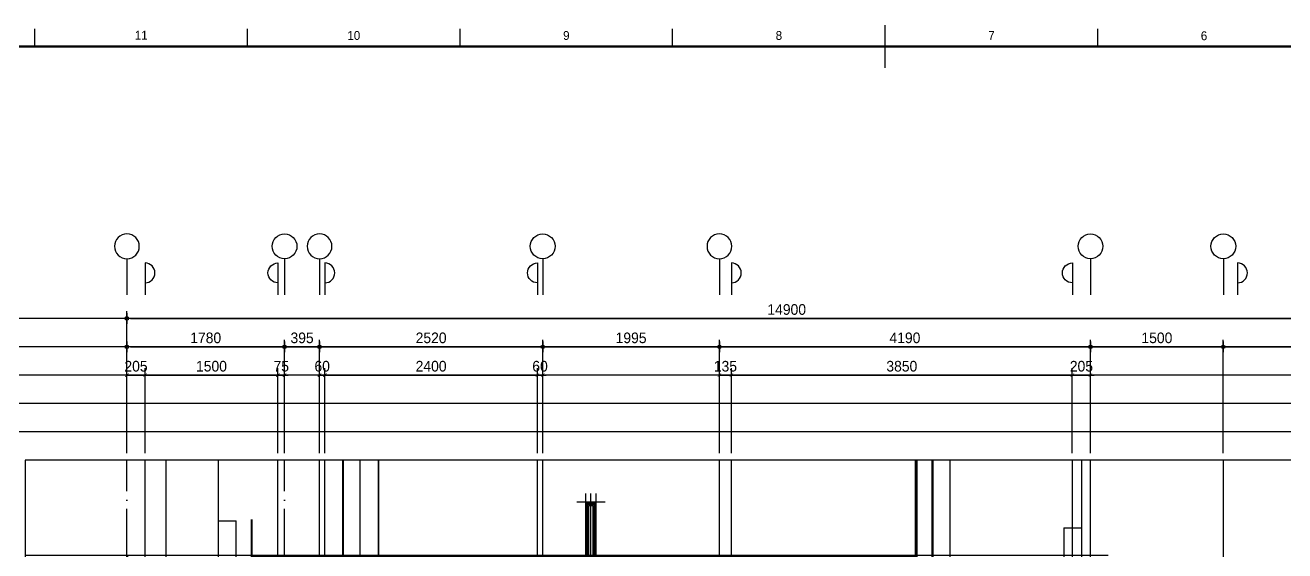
# Model space of a CAD drawing. Header units: millimetres. Extents: x 0 to 92204, y -190080 to 23760.
# Drawn here: x 7130 to 21352, y -53891 to -47960 of the extents above; entities that cross this region are included whole.
import ezdxf
from ezdxf.enums import TextEntityAlignment as Align
from ezdxf.xclip import XClip

# ---------------------------------------------------------------- set-up
doc = ezdxf.new("R2010")
doc.units = ezdxf.units.MM
doc.header["$LTSCALE"] = 100
doc.header["$XCLIPFRAME"] = 0
for name, pattern in [('AUDIT_D_220706163347-0', [0]), ('CEN', [62, 60, -1, 0, -1]), ('HIDDEN', [9.525, 6.35, -3.175]), ('xr-101_102동-2F$0$HID', [2.3, 1.5, -0.8])]:
    doc.linetypes.add(name, pattern=pattern)
doc.layers.get('defpoints').update_dxf_attribs({"color": 139})
for name, color, linetype in [('A-STEEL', 4, 'Continuous'), ('A-치수', 7, 'AUDIT_D_220706163347-0'), ('AA-BORD-FORM', 7, 'Continuous'), ('AA-BORD-TEXT', 3, 'Continuous'), ('AA-XXXX-DIMS', 7, 'Continuous'), ('AA-XXXX-TEXT#LEV', 3, 'Continuous'), ('CEN_CON', 1, 'CEN'), ('CEN_WALL', 12, 'CEN'), ('CONC', 2, 'Continuous'), ('DIM', 7, 'AUDIT_D_220706163347-0'), ('ELE3_CON', 7, 'Continuous'), ('ELEV-ER', 4, 'Continuous'), ('MC', 135, 'Continuous'), ('WAL', 3, 'Continuous'), ('WAL_DRY', 7, 'Continuous'), ('xr-101_102동-2F$0$AA-DWXM-DOOR(PS점검구)', 4, 'xr-101_102동-2F$0$HID'), ('확장', 8, 'HIDDEN')]:
    doc.layers.add(name, color=color, linetype=linetype)
for name, color, linetype, plot in [('AA-XXXX-MC', 153, 'AUDIT_D_220706163347-0', False), ('Defpoint', 135, 'Continuous', False), ('xr-101_102동-2F$0$DEFPOINT', 231, 'Continuous', False)]:
    doc.layers.add(name, color=color, linetype=linetype, plot=plot)
doc.styles.add('HAUD01', font='Dotum.ttf')
doc.styles.add('xr-101_102동-2F$0$HAUD01', font='Dotum.ttf')
doc.styles.add('맑은고딕', font='malgun.ttf', dxfattribs={"width": 0.9})
doc.dimstyles.new('DIM_40', dxfattribs={"dimscale": 40, "dimtxt": 3, "dimasz": 1, "dimexe": 2, "dimexo": 2, "dimgap": 1, "dimtad": 1, "dimdec": 0, "dimzin": 0, "dimdsep": 46, "dimtxsty": '맑은고딕', "dimblk1": 'DIMDOT', "dimblk2": 'DIMDOT', "dimsah": 1, "dimcen": 0.09, "dimdle": 2, "dimclrd": 7, "dimclre": 7, "dimclrt": 3, "dimadec": 0, "dimazin": 0, "dimtfac": 1, "dimtdec": 0, "dimtix": 1, "dimtmove": 2, "dimatfit": 3, "dimldrblk": 'DIMDOT', "dimfxl": 2, "dimtolj": 1, "dimtzin": 0, "dimarcsym": 0})
doc.dimstyles.new('MCDIM_40', dxfattribs={"dimscale": 40, "dimtxt": 3, "dimasz": 1, "dimexe": 2, "dimexo": 2, "dimgap": 1, "dimtad": 1, "dimdec": 0, "dimzin": 0, "dimdsep": 46, "dimtxsty": '맑은고딕', "dimblk1": 'ARCHTICK', "dimblk2": 'ARCHTICK', "dimsah": 1, "dimcen": 0.09, "dimdle": 2, "dimclrd": 7, "dimclre": 7, "dimclrt": 3, "dimadec": 0, "dimazin": 0, "dimtfac": 1, "dimtdec": 0, "dimtix": 1, "dimtmove": 2, "dimatfit": 3, "dimldrblk": 'ARCHTICK', "dimfxl": 1, "dimtolj": 1, "dimtzin": 0, "dimarcsym": 0})

# ---------------------------------------------------------------- blocks, each defined once
blk = doc.blocks.new('WIN_900_단창2')
at = {"layer": 'Defpoint'}
for p, q in [((-15, 120), (-15, 0)), ((885, 120), (885, 0))]:
    blk.add_line(p, q, dxfattribs=at)
blk = doc.blocks.new('U-84A(확장)1')
at = {"layer": 'CEN_CON'}
for p, q in [((5570, 10635), (5570, 8725)), ((6340, 10635), (6340, 6792)), ((10785, -300), (10785, 10635)), ((12555, 9347), (12555, 10635)), ((14630, -300), (14630, 10635)), ((15195, 10335), (5345, 10335)), ((15195, 9745), (11896, 9745)), ((5345, 9000), (6575, 9000)), ((12815, 8140), (9775, 8140)), ((0, -300), (0, 7375)), ((6365, 5125), (6365, 7375)), ((1955, 7150), (0, 7150)), ((6575, 7010), (1605, 7010)), ((6065, -300), (6065, 4125)), ((0, 4035), (1955, 4035)), ((12685, 1680), (15195, 1680)), ((0, 0), (15195, 0))]:
    blk.add_line(p, q, dxfattribs=at)
at = {"layer": 'CEN_WALL'}
for p, q in [((10080, 7840), (10080, 10635)), ((11390, 10635), (11390, 6930)), ((12640, 10635), (12640, 5380)), ((10375, 8585), (5975, 8585)), ((15195, 8145), (12465, 8145)), ((1780, 7375), (1780, 3805)), ((4315, 5125), (4315, 7375)), ((10575, 7090), (11565, 7090)), ((0, 6425), (1894, 6425)), ((12815, 5555), (10575, 5555)), ((15195, 5540), (13795, 5540)), ((6575, 5285), (4235, 5285)), ((3195, -300), (3195, 4125)), ((6275, 3965), (1605, 3965)), ((12780, 1970), (12780, -300)), ((10575, 1675), (12880, 1675)), ((0, 1500), (10995, 1500))]:
    blk.add_line(p, q, dxfattribs=at)
at = {"layer": 'CONC'}
for p, q in [((5445, 10335), (5445, 8875)), ((7475, 10335), (5445, 10335)), ((7475, 10135), (7475, 10335)), ((11555, 10335), (8675, 10335)), ((8675, 10135), (8675, 10335)), ((11555, 10135), (11555, 10335)), ((12655, 10335), (12455, 10335)), ((12455, 9545), (12455, 10335)), ((12655, 9745), (12655, 10335)), ((7475, 10135), (5695, 10135)), ((5695, 10135), (5695, 9125)), ((11555, 10135), (8675, 10135)), ((13105, 9745), (12655, 9745)), ((13105, 9745), (13105, 9545)), ((14895, 9745), (14105, 9745)), ((14105, 9745), (14105, 9545)), ((14895, 0), (14895, 9745)), ((13105, 9545), (12455, 9545)), ((14645, 9545), (14105, 9545)), ((14645, 1690), (14645, 9545)), ((5695, 9125), (6325, 9125)), ((6325, 9125), (6325, 7025)), ((5445, 8875), (6075, 8875)), ((6075, 8875), (6075, 7275)), ((12565, 8330), (10065, 8330)), ((10065, 8130), (10065, 8330)), ((12565, 8330), (12565, 8130)), ((12565, 8130), (10065, 8130)), ((10872, 7970), (10698, 7970)), ((10698, 7680), (10698, 7970)), ((10872, 7680), (10872, 7970)), ((10685, 5490), (10685, 7680)), ((10698, 7680), (10685, 7680)), ((10872, 7680), (10885, 7680)), ((10885, 5490), (10885, 7680)), ((2335, 7275), (0, 7275)), ((2335, 7275), (2335, 7175)), ((6075, 7275), (3455, 7275)), ((3455, 7275), (3455, 7175)), ((2335, 7175), (2195, 7175)), ((2195, 7175), (2195, 7025)), ((3455, 7175), (3595, 7175)), ((3595, 7175), (3595, 7025)), ((2195, 7025), (112, 7025)), ((112, 6575), (112, 7025)), ((6325, 7025), (3595, 7025)), ((6278, 6895), (6452, 6895)), ((6278, 6575), (6278, 6895)), ((6452, 6575), (6452, 6895)), ((112, 6575), (125, 6575)), ((125, 4115), (125, 6575)), ((6265, 5235), (6265, 6575)), ((6278, 6575), (6265, 6575)), ((6452, 6575), (6465, 6575)), ((6465, 5235), (6465, 6575)), ((10885, 5490), (10685, 5490)), ((6465, 5235), (6265, 5235)), ((10685, 2140), (10685, 4540)), ((10885, 4540), (10685, 4540)), ((10885, 2140), (10885, 4540)), ((125, 4115), (1845, 4115)), ((1845, 4115), (1845, 3915)), ((5965, 1675), (5965, 4015)), ((5965, 4015), (6165, 4015)), ((6165, 1675), (6165, 4015)), ((125, 650), (125, 3915)), ((125, 3915), (1845, 3915)), ((10698, 2140), (10685, 2140)), ((10698, 2140), (10698, 1850)), ((10872, 2140), (10872, 1850)), ((10872, 2140), (10885, 2140)), ((10872, 1850), (10698, 1850)), ((6165, 1675), (5965, 1675)), ((12720, 1690), (14645, 1690)), ((12720, 1690), (12720, 1490)), ((12720, 1490), (14645, 1490)), ((14645, 200), (14645, 1490)), ((12720, 720), (12720, 0)), ((12840, 720), (12720, 720)), ((12840, 720), (12840, 200)), ((112, 650), (112, 200)), ((112, 650), (125, 650)), ((112, 200), (735, 200)), ((735, 200), (735, 0)), ((2535, 200), (3705, 200)), ((2535, 200), (2535, 0)), ((3705, 200), (3705, 0)), ((5505, 200), (6625, 200)), ((5505, 200), (5505, 0)), ((6625, 200), (6625, 0)), ((10225, 200), (11220, 200)), ((10225, 200), (10225, 0)), ((11220, 0), (11220, 200)), ((12840, 200), (13155, 200)), ((13155, 200), (13155, 0)), ((14185, 200), (14645, 200)), ((14185, 200), (14185, 0)), ((0, 0), (735, 0)), ((2535, 0), (3705, 0)), ((5505, 0), (6625, 0)), ((10225, 0), (11220, 0)), ((12720, 0), (13155, 0)), ((14185, 0), (14895, 0))]:
    blk.add_line(p, q, dxfattribs=at)
at = {"layer": 'Defpoint'}
blk.add_circle((0, 7150), 50, dxfattribs=at)
at = {"layer": 'ELE3_CON'}
for p, q in [((7475, 10335), (8675, 10335)), ((11555, 10335), (12455, 10335)), ((14105, 9745), (13105, 9745)), ((2535, 0), (735, 0)), ((5505, 0), (3705, 0)), ((10225, 0), (6625, 0)), ((12720, 0), (11220, 0)), ((13155, 0), (14185, 0))]:
    blk.add_line(p, q, dxfattribs=at)
at = {"layer": 'MC'}
for p, q in [((6475, 5125), (6475, 10635)), ((9875, 7840), (9875, 10635)), ((10675, -300), (10675, 10635)), ((11465, 10635), (11465, 6930)), ((12715, 10635), (12715, 5380)), ((14495, -300), (14495, 10635)), ((10375, 8380), (5975, 8380)), ((10985, 7940), (9775, 7940)), ((12815, 7930), (11220, 7930)), ((15195, 7940), (12465, 7940)), ((205, 7375), (205, 3805)), ((1705, 7375), (1705, 3805)), ((1855, 7375), (1855, 3805)), ((4255, 5125), (4255, 7375)), ((4375, 5125), (4375, 7375)), ((6255, 5125), (6255, 7375)), ((10965, 7245), (10965, 5380)), ((10575, 7030), (11565, 7030)), ((6575, 6875), (1605, 6875)), ((0, 6365), (1894, 6365)), ((10895, -300), (10895, 5730)), ((13895, 5380), (13895, 5700)), ((12815, 5630), (10575, 5630)), ((15195, 5600), (13795, 5600)), ((12815, 5480), (10575, 5480)), ((15195, 5480), (13795, 5480)), ((6575, 5345), (4235, 5345)), ((6575, 5225), (4235, 5225)), ((0, 4165), (1955, 4165)), ((135, -300), (135, 4265)), ((3135, -300), (3135, 4125)), ((3255, -300), (3255, 4125)), ((5955, -300), (5955, 4125)), ((6175, -300), (6175, 4125)), ((6275, 4025), (1605, 4025)), ((6275, 3905), (0, 3905)), ((10575, 1880), (15195, 1880)), ((0, 1705), (10995, 1705))]:
    blk.add_line(p, q, dxfattribs=at)
at = {"layer": 'WAL'}
for p, q in [((6235, 9125), (6235, 10135)), ((6325, 9125), (6325, 10135)), ((10065, 9270), (10065, 10135)), ((10155, 9360), (10155, 10135)), ((10605, 9360), (10605, 10135)), ((10695, 9270), (10695, 10135)), ((12475, 9545), (12475, 8330)), ((12565, 9545), (12565, 8330)), ((10065, 9270), (10695, 9270)), ((10155, 9360), (10605, 9360)), ((10825, 1690), (11220, 1690)), ((10825, 200), (10825, 1690)), ((11220, 1500), (11220, 1690)), ((10915, 1500), (11220, 1500)), ((10915, 200), (10915, 1500))]:
    blk.add_line(p, q, dxfattribs=at)
at = {"layer": 'WAL_DRY'}
for p, q in [((7490, 9965), (6455, 9965)), ((6455, 9965), (6455, 6895)), ((9935, 9965), (8660, 9965)), ((9935, 9260), (9935, 9965)), ((7490, 9955), (6465, 9955)), ((6465, 9955), (6465, 6895)), ((9925, 9955), (8660, 9955)), ((9925, 9250), (9925, 9955)), ((10065, 9250), (9925, 9250)), ((10065, 9260), (9935, 9260)), ((13120, 9375), (12695, 9375)), ((12695, 9375), (12695, 7970)), ((13120, 9365), (12705, 9365)), ((12705, 9365), (12705, 7970)), ((14515, 9375), (14090, 9375)), ((14505, 9365), (14090, 9365)), ((14505, 1870), (14505, 9365)), ((14515, 1860), (14515, 9375)), ((9925, 7950), (9925, 8330)), ((10065, 8330), (9925, 8330)), ((9935, 7960), (9935, 8320)), ((10065, 8320), (9935, 8320)), ((11320, 7145), (11320, 7970)), ((11395, 7970), (11320, 7970)), ((11370, 7095), (11370, 7970)), ((11382, 7082), (11382, 7970)), ((11395, 7070), (11395, 7970)), ((12605, 7970), (12605, 6380)), ((12605, 7970), (12705, 7970)), ((12618, 7970), (12618, 6380)), ((12630, 7970), (12630, 6380)), ((12680, 7970), (12680, 6380)), ((12692, 7970), (12692, 6380)), ((12705, 7970), (12705, 6380)), ((10685, 7950), (9925, 7950)), ((10685, 7960), (9935, 7960)), ((2325, 6895), (2325, 7175)), ((2335, 6885), (2335, 7175)), ((3455, 6885), (3455, 7175)), ((3465, 6895), (3465, 7175)), ((10885, 7145), (11320, 7145)), ((10885, 7095), (11370, 7095)), ((10885, 7082), (11382, 7082)), ((10885, 7070), (11395, 7070)), ((1770, 6895), (1770, 6480)), ((1845, 6895), (1770, 6895)), ((1820, 6895), (1820, 4915)), ((1832, 6895), (1832, 4915)), ((1845, 6895), (1845, 4915)), ((2325, 6895), (1845, 6895)), ((2335, 6885), (1845, 6885)), ((4265, 6885), (3455, 6885)), ((6265, 6895), (3465, 6895)), ((4265, 5235), (4265, 6895)), ((4277, 5247), (4277, 6895)), ((4290, 5260), (4290, 6895)), ((4340, 5260), (4340, 6895)), ((4352, 5247), (4352, 6895)), ((4365, 5235), (4365, 6895)), ((6265, 6885), (4365, 6885)), ((125, 6480), (1770, 6480)), ((125, 6430), (1770, 6430)), ((125, 6417), (1757, 6417)), ((125, 6405), (1745, 6405)), ((1745, 6405), (1745, 4915)), ((1757, 6417), (1757, 4915)), ((1770, 6430), (1770, 4915)), ((12605, 5590), (10885, 5590)), ((12618, 5577), (10885, 5577)), ((12630, 5565), (10885, 5565)), ((12605, 5630), (12605, 5590)), ((12618, 5630), (12618, 5577)), ((12630, 5630), (12630, 5565)), ((12680, 5630), (12680, 5515)), ((12692, 5630), (12692, 5502)), ((12705, 5630), (12705, 5490)), ((14505, 5590), (13905, 5590)), ((13905, 5590), (13905, 5490)), ((14505, 5577), (13918, 5577)), ((13918, 5577), (13918, 5502)), ((14505, 5565), (13930, 5565)), ((13930, 5565), (13930, 5515)), ((12680, 5515), (10885, 5515)), ((12692, 5502), (10885, 5502)), ((12705, 5490), (10885, 5490)), ((14505, 5490), (13905, 5490)), ((14505, 5502), (13918, 5502)), ((14505, 5515), (13930, 5515)), ((4915, 5335), (4365, 5335)), ((4915, 5322), (4365, 5322)), ((4915, 5310), (4365, 5310)), ((6265, 5335), (5715, 5335)), ((6265, 5322), (5715, 5322)), ((6265, 5310), (5715, 5310)), ((4365, 5235), (4265, 5235)), ((4352, 5247), (4277, 5247)), ((4340, 5260), (4290, 5260)), ((4915, 5260), (4365, 5260)), ((4915, 5247), (4365, 5247)), ((4915, 5235), (4365, 5235)), ((6265, 5260), (5715, 5260)), ((6265, 5247), (5715, 5247)), ((6265, 5235), (5715, 5235)), ((1745, 4165), (1745, 4115)), ((1757, 4165), (1757, 4115)), ((1770, 4165), (1770, 4115)), ((1820, 4165), (1820, 4115)), ((1832, 4165), (1832, 4115)), ((1845, 4165), (1845, 4115)), ((2205, 4015), (1845, 4015)), ((2205, 4002), (1845, 4002)), ((2205, 3990), (1845, 3990)), ((3145, 380), (3145, 4015)), ((3245, 4015), (3145, 4015)), ((3157, 380), (3157, 4002)), ((3232, 4002), (3157, 4002)), ((3170, 380), (3170, 3990)), ((3220, 3990), (3170, 3990)), ((3220, 380), (3220, 3990)), ((3232, 380), (3232, 4002)), ((5025, 4015), (3245, 4015)), ((3245, 380), (3245, 4015)), ((5025, 4002), (3245, 4002)), ((5025, 3990), (3245, 3990)), ((2205, 3940), (1845, 3940)), ((2205, 3927), (1845, 3927)), ((2205, 3915), (1845, 3915)), ((5025, 3940), (3245, 3940)), ((5025, 3927), (3245, 3927)), ((5025, 3915), (3245, 3915)), ((10685, 380), (10685, 1850)), ((10695, 370), (10695, 1850)), ((10885, 1870), (11235, 1870)), ((10885, 1860), (11235, 1860)), ((12705, 1870), (14505, 1870)), ((12705, 1860), (14515, 1860)), ((5965, 380), (5965, 1675)), ((5977, 380), (5977, 1675)), ((5990, 380), (5990, 1675)), ((6140, 380), (6140, 1675)), ((6152, 380), (6152, 1675)), ((6165, 380), (6165, 1675)), ((125, 380), (750, 380)), ((125, 370), (750, 370)), ((2520, 380), (3720, 380)), ((2520, 370), (3720, 370)), ((5490, 380), (6640, 380)), ((5490, 370), (6640, 370)), ((10210, 380), (10685, 380)), ((10210, 370), (10695, 370))]:
    blk.add_line(p, q, dxfattribs=at)
at = {"layer": '확장', "ltscale": 0.5, "const_width": 20, "flags": 128}
for points in [[(10275, 8330), (10275, 8780), (6465, 8780)], [(9925, 7940), (9875, 7940), (9875, 8380), (6465, 8380)], [(14505, 8340), (12705, 8340)], [(14505, 7940), (12705, 7940)], [(10685, 1705), (125, 1705)], [(10685, 1305), (125, 1305)]]:
    blk.add_lwpolyline(points, dxfattribs=at)
at = {"xscale": -1}
blk.add_blockref('WIN_900_단창2', (12440, 10135), dxfattribs=at)
blk = doc.blocks.new('ELE_17(비진입)')
at = {"layer": 'CONC', "extrusion": (0, 0, -1)}
for p, q in [((-570, -992), (-570, -1042)), ((570, -992), (570, -1042))]:
    blk.add_line(p, q, dxfattribs=at)
at = {"layer": 'defpoints'}
blk.add_lwpolyline([(-1350, 1558), (1350, 1558), (1350, -992), (-1350, -992)], close=True, dxfattribs=at)
at = {"layer": 'ELEV-ER', "color": 1, "extrusion": (0, 0, -1)}
for p, q in [((0, 1230), (0, -1227)), ((700, 1039), (-700, 1039)), ((-1150, 0), (1150, 0))]:
    blk.add_line(p, q, dxfattribs=at)
at = {"layer": 'ELEV-ER', "extrusion": (0, 0, -1)}
for p, q in [((-550, 1014), (-550, 1064)), ((-550, 1014), (-550, 1064)), ((-475, 1064), (-525, 1064)), ((-525, 1064), (-525, 1014)), ((-475, 1064), (-525, 1064)), ((-525, 1064), (-525, 1014)), ((-525, 1014), (-475, 1014)), ((-525, 1014), (-475, 1014)), ((-500, 964), (-500, 1114)), ((-500, 1114), (500, 1114)), ((-475, 1014), (-475, 1064)), ((-475, 1014), (-475, 1064)), ((475, 1014), (475, 1064)), ((475, 1064), (525, 1064)), ((525, 1014), (475, 1014)), ((500, 1114), (500, 964)), ((525, 1064), (525, 1014)), ((550, 1014), (550, 1064)), ((500, 964), (-500, 964)), ((-950, -899), (900, 851)), ((950, -899), (-900, 851)), ((-1105, 50), (-1105, -50)), ((-1005, 50), (-1005, -50)), ((1005, 50), (1005, -50)), ((1105, 50), (1105, -50)), ((-560, -819), (-560, -699)), ((-500, -699), (-500, -819)), ((500, -819), (500, -699)), ((560, -699), (560, -819)), ((-500, -819), (-560, -819)), ((-560, -819), (-500, -819)), ((560, -819), (500, -819)), ((-570, -992), (-545, -992)), ((-515, -992), (515, -992)), ((545, -992), (570, -992)), ((-570, -1042), (-555, -1042)), ((-515, -1042), (515, -1042)), ((555, -1042), (570, -1042))]:
    blk.add_line(p, q, dxfattribs=at)
for points in [[(950, 901), (950, -899), (-950, -899), (-950, 901)], [(542, -995), (518, -995), (518, -1039), (542, -1039), (542, -1027), (545, -1027), (545, -1042), (515, -1042), (515, -992), (545, -992), (545, -1007), (542, -1007)], [(-542, -995), (-518, -995), (-518, -1039), (-542, -1039), (-542, -1027), (-545, -1027), (-545, -1042), (-515, -1042), (-515, -992), (-545, -992), (-545, -1007), (-542, -1007)]]:
    blk.add_lwpolyline(points, close=True, dxfattribs=at)
blk.add_lwpolyline([(-500, -699), (-900, -699), (-900, 851), (900, 851), (900, -699), (500, -699)], dxfattribs=at)
at = {"layer": 'ELEV-ER'}
for points in [[(-550, -876), (550, -876), (550, -836), (-550, -836)], [(-550, -961), (550, -961), (550, -921), (-550, -921)], [(-555, -1042), (-545, -1042), (-545, -1032), (-555, -1032)], [(555, -1042), (545, -1042), (545, -1032), (555, -1032)]]:
    blk.add_lwpolyline(points, close=True, dxfattribs=at)
at = {"layer": 'defpoints', "extrusion": (0, 0, -1), "style": '맑은고딕', "text_generation_flag": 2, "width": 0.6}
blk.add_text('ELEV-18인승', height=150, dxfattribs=at).set_placement((0, 801), align=Align.TOP_CENTER)
blk = doc.blocks.new('A$C38A1636F')
at = {"layer": 'xr-101_102동-2F$0$AA-DWXM-DOOR(PS점검구)'}
for p, q in [((225, 0), (-225, 0)), ((-225, -30), (225, -30))]:
    blk.add_line(p, q, dxfattribs=at)
for points in [[(-250, 0), (-225, 0), (-225, -30), (-250, -30)], [(250, 0), (225, 0), (225, -30), (250, -30)], [(-210, -146), (-217, -117), (217, -1), (225, -30)]]:
    blk.add_lwpolyline(points, close=True, dxfattribs=at)
blk.add_arc((385, -21), 610, 180.8182, 189.0705, dxfattribs=at)
at = {"layer": 'xr-101_102동-2F$0$DEFPOINT', "style": 'xr-101_102동-2F$0$HAUD01'}
blk.add_text('500x1000', height=30, rotation=180, dxfattribs=at).set_placement((-3, 19), align=Align.MIDDLE_CENTER)
blk = doc.blocks.new('CO-103-MF', base_point=(174628, -37224))
at = {"layer": 'A-STEEL'}
for p, q in [((184208, -13644), (181758, -13644)), ((184208, -13674), (181758, -13674)), ((182578, -13674), (182578, -16304)), ((182608, -13674), (182608, -16334)), ((182578, -16304), (181758, -16304)), ((182608, -16334), (181758, -16334)), ((182608, -18134), (181658, -18134)), ((182578, -18164), (181658, -18164)), ((182578, -22084), (182578, -18164)), ((182608, -22084), (182608, -18134)), ((182578, -22084), (181658, -22084)), ((184208, -22114), (181658, -22114)), ((184208, -22084), (182608, -22084)), ((182158, -35374), (182158, -32774)), ((182188, -35374), (182188, -32774)), ((176008, -35594), (176008, -34414)), ((176038, -37224), (176038, -34414)), ((175258, -35594), (176008, -35594)), ((175258, -35624), (176008, -35624)), ((176008, -37224), (176008, -35624)), ((186238, -37224), (186238, -35624)), ((186268, -37224), (186268, -35624))]:
    blk.add_line(p, q, dxfattribs=at)
at = {"layer": 'CEN_CON'}
for p, q in [((181273, -13534), (181273, -12134)), ((178683, -13284), (178683, -23574)), ((181633, -16334), (181633, -13284)), ((181758, -13409), (178558, -13409)), ((182593, -13644), (182593, -16334)), ((184208, -13659), (181633, -13659)), ((178558, -16209), (181758, -16209)), ((182608, -16319), (181633, -16319)), ((181533, -18134), (181533, -23574)), ((182608, -18149), (181533, -18149)), ((182593, -22114), (182593, -18134)), ((181658, -18259), (178558, -18259)), ((184208, -22099), (181533, -22099)), ((181658, -23449), (178558, -23449)), ((177763, -35424), (177763, -32374)), ((180713, -35624), (180713, -32374)), ((182168, -32499), (177638, -32499)), ((182173, -35499), (182173, -32649)), ((175258, -34289), (177888, -34289)), ((176023, -37224), (176023, -34289)), ((177638, -35299), (180838, -35299)), ((187378, -35499), (180588, -35499)), ((186253, -37224), (186253, -35499)), ((175258, -35609), (176038, -35609))]:
    blk.add_line(p, q, dxfattribs=at)
at = {"layer": 'CEN_WALL'}
blk.add_line((182073, -35674), (182073, -32474), dxfattribs=at)
at = {"layer": 'CONC', "color": 2}
for p, q in [((181148, -12434), (181148, -13284)), ((181398, -13284), (181398, -12434)), ((181148, -13284), (178558, -13284)), ((178558, -13284), (178558, -16724)), ((181758, -13284), (181398, -13284)), ((181758, -16334), (181758, -13284)), ((178808, -16084), (178808, -13534)), ((178808, -13534), (181508, -13534)), ((181508, -13534), (181508, -16084)), ((179588, -16084), (178808, -16084)), ((181508, -16084), (180728, -16084)), ((178808, -16334), (179538, -16334)), ((178808, -16724), (178808, -16334)), ((180778, -16334), (181758, -16334)), ((178558, -16724), (178808, -16724)), ((178558, -17744), (178808, -17744)), ((178558, -17744), (178558, -22204)), ((178808, -17744), (178808, -18134)), ((180288, -18134), (178808, -18134)), ((180288, -18134), (180288, -18384)), ((181408, -18134), (181408, -23324)), ((181658, -18134), (181408, -18134)), ((181658, -18134), (181658, -23324)), ((180288, -18384), (178808, -18384)), ((178808, -18384), (178808, -22204)), ((178558, -22204), (178808, -22204)), ((178558, -23124), (178808, -23124)), ((178558, -23124), (178558, -23574)), ((178808, -23124), (178808, -23324)), ((181408, -23324), (178808, -23324)), ((181148, -23574), (178558, -23574)), ((181738, -32374), (177638, -32374)), ((177638, -32374), (177638, -35424)), ((177888, -35174), (177888, -32624)), ((177888, -32624), (180588, -32624)), ((180588, -32624), (180588, -35174)), ((180838, -35374), (180838, -32624)), ((181688, -32624), (180838, -32624)), ((181688, -32624), (181688, -32774)), ((181738, -32774), (181688, -32774)), ((176618, -34164), (176618, -34414)), ((178668, -35174), (177888, -35174)), ((180588, -35174), (179808, -35174)), ((182188, -35374), (180838, -35374)), ((182188, -35624), (182188, -35374)), ((187128, -35374), (183308, -35374)), ((183308, -35624), (183308, -35374)), ((177638, -35424), (178618, -35424)), ((179858, -35424), (180588, -35424)), ((180588, -35424), (180588, -35624)), ((182188, -35624), (180588, -35624)), ((187128, -35624), (183308, -35624))]:
    blk.add_line(p, q, dxfattribs=at)
at = {"layer": 'CONC'}
for p, q in [((179588, -16134), (179538, -16334)), ((180728, -16134), (180778, -16334)), ((175258, -34164), (176618, -34164)), ((177638, -34164), (177638, -34164)), ((175258, -34414), (176618, -34414)), ((177638, -34414), (177638, -34414)), ((178668, -35224), (178618, -35424)), ((179808, -35224), (179858, -35424))]:
    blk.add_line(p, q, dxfattribs=at)
at = {"layer": 'Defpoint'}
blk.add_circle((180703, -37349), 50, dxfattribs=at)
at = {"layer": 'ELE3_CON'}
for p, q in [((178808, -17744), (178808, -16724)), ((178808, -23124), (178808, -22204)), ((176618, -34164), (177638, -34164)), ((176618, -34414), (177638, -34414))]:
    blk.add_line(p, q, dxfattribs=at)
at = {"xscale": -1}
for p in [(180158, -15092), (179238, -34182)]:
    blk.add_blockref('ELE_17(비진입)', p, dxfattribs=at)
at = {"layer": 'AA-XXXX-TEXT#LEV'}
blk.add_blockref('A$C38A1636F', (183378, -13644), dxfattribs=at)
for p, rotation in [((182578, -15019), 89.99999999999999), ((182578, -20124), 89.99999999999999), ((183378, -22114), 180), ((182158, -34074), 90), ((176008, -35004), 90), ((176008, -36424), 90), ((186268, -36424), 270)]:
    blk.add_blockref('A$C38A1636F', p, dxfattribs=dict(at, rotation=rotation))
blk = doc.blocks.new('중심')
at = {"layer": 'DIM'}
blk.add_line((-350, 0), (0, 0), dxfattribs=at)
blk.add_circle((-470, 0), 120, dxfattribs=at)
blk = doc.blocks.new('_ArchTick')
at = {"color": 0, "linetype": 'ByBlock', "const_width": 0.15}
blk.add_lwpolyline([(-0.5, -0.5), (0.5, 0.5)], dxfattribs=at)
blk = doc.blocks.new('*D2742')
at = {"layer": 'defpoints', "color": 0, "transparency": 16777216}
for p in [(10058, -75669), (9983, -76629), (10058, -76629)]:
    blk.add_point(p, dxfattribs=at)
at = {"layer": 'DIM', "color": 7, "lineweight": -2, "transparency": 16777216}
for p, q in [((9983, -76549), (9983, -75589)), ((10058, -76549), (10058, -75589)), ((9983, -75669), (9943, -75669)), ((9983, -75669), (10058, -75669)), ((10058, -75669), (10098, -75669))]:
    blk.add_line(p, q, dxfattribs=at)
at = {"layer": 'DIM', "color": 7, "lineweight": -2, "transparency": 16777216, "xscale": 40, "yscale": 40, "zscale": 40}
blk.add_blockref('_ArchTick', (9983, -75669), dxfattribs=at)
at = {"layer": 'DIM', "color": 7, "lineweight": -2, "transparency": 16777216, "xscale": 40, "yscale": 40, "zscale": 40, "rotation": 180}
blk.add_blockref('_ArchTick', (10058, -75669), dxfattribs=at)
at = {"layer": 'DIM', "color": 3, "transparency": 16777216, "insert": (10021, -75569), "char_height": 120, "attachment_point": 5, "style": 'HAUD01'}
blk.add_mtext('\\A1;75', dxfattribs=at)
blk = doc.blocks.new('*D2743')
at = {"layer": 'defpoints', "color": 0, "transparency": 16777216}
for p in [(10513, -75669), (10453, -76629), (10513, -76629)]:
    blk.add_point(p, dxfattribs=at)
at = {"layer": 'DIM', "color": 7, "lineweight": -2, "transparency": 16777216}
for p, q in [((10453, -76549), (10453, -75589)), ((10513, -76549), (10513, -75589)), ((10453, -75669), (10413, -75669)), ((10453, -75669), (10513, -75669)), ((10513, -75669), (10553, -75669))]:
    blk.add_line(p, q, dxfattribs=at)
at = {"layer": 'DIM', "color": 7, "lineweight": -2, "transparency": 16777216, "xscale": 40, "yscale": 40, "zscale": 40}
blk.add_blockref('_ArchTick', (10453, -75669), dxfattribs=at)
at = {"layer": 'DIM', "color": 7, "lineweight": -2, "transparency": 16777216, "xscale": 40, "yscale": 40, "zscale": 40, "rotation": 180}
blk.add_blockref('_ArchTick', (10513, -75669), dxfattribs=at)
at = {"layer": 'DIM', "color": 3, "transparency": 16777216, "insert": (10483, -75569), "char_height": 120, "attachment_point": 5, "style": 'HAUD01'}
blk.add_mtext('\\A1;60', dxfattribs=at)
blk = doc.blocks.new('*D2744')
at = {"layer": 'defpoints', "color": 0, "transparency": 16777216}
for p in [(12913, -75669), (10513, -76629), (12913, -76629)]:
    blk.add_point(p, dxfattribs=at)
at = {"layer": 'DIM', "color": 7, "lineweight": -2, "transparency": 16777216}
for p, q in [((10513, -76549), (10513, -75589)), ((12913, -76549), (12913, -75589)), ((10433, -75669), (12993, -75669))]:
    blk.add_line(p, q, dxfattribs=at)
at = {"layer": 'DIM', "color": 7, "lineweight": -2, "transparency": 16777216, "xscale": 40, "yscale": 40, "zscale": 40, "rotation": 180}
blk.add_blockref('_ArchTick', (10513, -75669), dxfattribs=at)
at = {"layer": 'DIM', "color": 7, "lineweight": -2, "transparency": 16777216, "xscale": 40, "yscale": 40, "zscale": 40}
blk.add_blockref('_ArchTick', (12913, -75669), dxfattribs=at)
at = {"layer": 'DIM', "color": 3, "transparency": 16777216, "insert": (11713, -75569), "char_height": 120, "attachment_point": 5, "style": 'HAUD01'}
blk.add_mtext('\\A1;2400', dxfattribs=at)
blk = doc.blocks.new('*D2745')
at = {"layer": 'defpoints', "color": 0, "transparency": 16777216}
for p in [(12973, -75669), (12913, -76629), (12973, -76629)]:
    blk.add_point(p, dxfattribs=at)
at = {"layer": 'DIM', "color": 7, "lineweight": -2, "transparency": 16777216}
for p, q in [((12913, -76549), (12913, -75589)), ((12973, -76549), (12973, -75589)), ((12913, -75669), (12873, -75669)), ((12913, -75669), (12973, -75669)), ((12973, -75669), (13013, -75669))]:
    blk.add_line(p, q, dxfattribs=at)
at = {"layer": 'DIM', "color": 7, "lineweight": -2, "transparency": 16777216, "xscale": 40, "yscale": 40, "zscale": 40}
blk.add_blockref('_ArchTick', (12913, -75669), dxfattribs=at)
at = {"layer": 'DIM', "color": 7, "lineweight": -2, "transparency": 16777216, "xscale": 40, "yscale": 40, "zscale": 40, "rotation": 180}
blk.add_blockref('_ArchTick', (12973, -75669), dxfattribs=at)
at = {"layer": 'DIM', "color": 3, "transparency": 16777216, "insert": (12943, -75569), "char_height": 120, "attachment_point": 5, "style": 'HAUD01'}
blk.add_mtext('\\A1;60', dxfattribs=at)
blk = doc.blocks.new('*D2746')
at = {"layer": 'defpoints', "color": 0, "transparency": 16777216}
for p in [(15103, -75669), (14968, -76629), (15103, -76629)]:
    blk.add_point(p, dxfattribs=at)
at = {"layer": 'DIM', "color": 7, "lineweight": -2, "transparency": 16777216}
for p, q in [((14968, -76549), (14968, -75589)), ((15103, -76549), (15103, -75589)), ((14968, -75669), (14928, -75669)), ((14968, -75669), (15103, -75669)), ((15103, -75669), (15143, -75669))]:
    blk.add_line(p, q, dxfattribs=at)
at = {"layer": 'DIM', "color": 7, "lineweight": -2, "transparency": 16777216, "xscale": 40, "yscale": 40, "zscale": 40}
blk.add_blockref('_ArchTick', (14968, -75669), dxfattribs=at)
at = {"layer": 'DIM', "color": 7, "lineweight": -2, "transparency": 16777216, "xscale": 40, "yscale": 40, "zscale": 40, "rotation": 180}
blk.add_blockref('_ArchTick', (15103, -75669), dxfattribs=at)
at = {"layer": 'DIM', "color": 3, "transparency": 16777216, "insert": (15036, -75569), "char_height": 120, "attachment_point": 5, "style": 'HAUD01'}
blk.add_mtext('\\A1;135', dxfattribs=at)
blk = doc.blocks.new('*D2747')
at = {"layer": 'defpoints', "color": 0, "transparency": 16777216}
for p in [(18953, -75669), (15103, -76629), (18953, -76629)]:
    blk.add_point(p, dxfattribs=at)
at = {"layer": 'DIM', "color": 7, "lineweight": -2, "transparency": 16777216}
for p, q in [((15103, -76549), (15103, -75589)), ((18953, -76549), (18953, -75589)), ((15023, -75669), (19033, -75669))]:
    blk.add_line(p, q, dxfattribs=at)
at = {"layer": 'DIM', "color": 7, "lineweight": -2, "transparency": 16777216, "xscale": 40, "yscale": 40, "zscale": 40, "rotation": 180}
blk.add_blockref('_ArchTick', (15103, -75669), dxfattribs=at)
at = {"layer": 'DIM', "color": 7, "lineweight": -2, "transparency": 16777216, "xscale": 40, "yscale": 40, "zscale": 40}
blk.add_blockref('_ArchTick', (18953, -75669), dxfattribs=at)
at = {"layer": 'DIM', "color": 3, "transparency": 16777216, "insert": (17028, -75569), "char_height": 120, "attachment_point": 5, "style": 'HAUD01'}
blk.add_mtext('\\A1;3850', dxfattribs=at)
blk = doc.blocks.new('*D2748')
at = {"layer": 'defpoints', "color": 0, "transparency": 16777216}
for p in [(19158, -75669), (18953, -76629), (19158, -76629)]:
    blk.add_point(p, dxfattribs=at)
at = {"layer": 'DIM', "color": 7, "lineweight": -2, "transparency": 16777216}
for p, q in [((18953, -76549), (18953, -75589)), ((19158, -76549), (19158, -75589)), ((18953, -75669), (18913, -75669)), ((18953, -75669), (19158, -75669)), ((19158, -75669), (19198, -75669))]:
    blk.add_line(p, q, dxfattribs=at)
at = {"layer": 'DIM', "color": 7, "lineweight": -2, "transparency": 16777216, "xscale": 40, "yscale": 40, "zscale": 40}
blk.add_blockref('_ArchTick', (18953, -75669), dxfattribs=at)
at = {"layer": 'DIM', "color": 7, "lineweight": -2, "transparency": 16777216, "xscale": 40, "yscale": 40, "zscale": 40, "rotation": 180}
blk.add_blockref('_ArchTick', (19158, -75669), dxfattribs=at)
at = {"layer": 'DIM', "color": 3, "transparency": 16777216, "insert": (19056, -75569), "char_height": 120, "attachment_point": 5, "style": 'HAUD01'}
blk.add_mtext('\\A1;205', dxfattribs=at)
blk = doc.blocks.new('DIMDOT')
at = {"layer": 'AA-XXXX-DIMS'}
for p, q in [((-1.5, 0), (1.5, 0)), ((0, -1.5), (0, 1.5))]:
    blk.add_line(p, q, dxfattribs=at)
for radius in [0.5, 0.25]:
    blk.add_circle((0, 0), radius, dxfattribs=at)
blk = doc.blocks.new('*D2858')
at = {"layer": 'defpoints', "color": 0, "transparency": 16777216}
for p in [(23178, -75029), (8278, -76629), (23178, -76629)]:
    blk.add_point(p, dxfattribs=at)
at = {"layer": 'DIM', "color": 7, "lineweight": -2, "transparency": 16777216}
for p, q in [((8278, -76549), (8278, -74949)), ((23178, -76549), (23178, -74949)), ((8318, -75029), (23138, -75029))]:
    blk.add_line(p, q, dxfattribs=at)
at = {"layer": 'DIM', "color": 7, "lineweight": -2, "transparency": 16777216, "xscale": 40, "yscale": 40, "zscale": 40, "rotation": 180}
blk.add_blockref('DIMDOT', (8278, -75029), dxfattribs=at)
at = {"layer": 'DIM', "color": 7, "lineweight": -2, "transparency": 16777216, "xscale": 40, "yscale": 40, "zscale": 40}
blk.add_blockref('DIMDOT', (23178, -75029), dxfattribs=at)
at = {"layer": 'DIM', "color": 3, "transparency": 16777216, "insert": (15728, -74929), "char_height": 120, "attachment_point": 5, "style": 'HAUD01'}
blk.add_mtext('\\A1;14900', dxfattribs=at)
blk = doc.blocks.new('*D2859')
at = {"layer": 'defpoints', "color": 0, "transparency": 16777216}
for p in [(10058, -75349), (8278, -76629), (10058, -76629)]:
    blk.add_point(p, dxfattribs=at)
at = {"layer": 'DIM', "color": 7, "lineweight": -2, "transparency": 16777216}
for p, q in [((8278, -76549), (8278, -75269)), ((8318, -75349), (10018, -75349)), ((10058, -76549), (10058, -75269))]:
    blk.add_line(p, q, dxfattribs=at)
at = {"layer": 'DIM', "color": 7, "lineweight": -2, "transparency": 16777216, "xscale": 40, "yscale": 40, "zscale": 40, "rotation": 180}
blk.add_blockref('DIMDOT', (8278, -75349), dxfattribs=at)
at = {"layer": 'DIM', "color": 7, "lineweight": -2, "transparency": 16777216, "xscale": 40, "yscale": 40, "zscale": 40}
blk.add_blockref('DIMDOT', (10058, -75349), dxfattribs=at)
at = {"layer": 'DIM', "color": 3, "transparency": 16777216, "insert": (9168, -75249), "char_height": 120, "attachment_point": 5, "style": 'HAUD01'}
blk.add_mtext('\\A1;1780', dxfattribs=at)
blk = doc.blocks.new('*D2860')
at = {"layer": 'defpoints', "color": 0, "transparency": 16777216}
for p in [(10453, -75349), (10058, -76629), (10453, -76629)]:
    blk.add_point(p, dxfattribs=at)
at = {"layer": 'DIM', "color": 7, "lineweight": -2, "transparency": 16777216}
for p, q in [((10058, -76549), (10058, -75269)), ((10098, -75349), (10413, -75349)), ((10453, -76549), (10453, -75269))]:
    blk.add_line(p, q, dxfattribs=at)
at = {"layer": 'DIM', "color": 7, "lineweight": -2, "transparency": 16777216, "xscale": 40, "yscale": 40, "zscale": 40, "rotation": 180}
blk.add_blockref('DIMDOT', (10058, -75349), dxfattribs=at)
at = {"layer": 'DIM', "color": 7, "lineweight": -2, "transparency": 16777216, "xscale": 40, "yscale": 40, "zscale": 40}
blk.add_blockref('DIMDOT', (10453, -75349), dxfattribs=at)
at = {"layer": 'DIM', "color": 3, "transparency": 16777216, "insert": (10256, -75249), "char_height": 120, "attachment_point": 5, "style": 'HAUD01'}
blk.add_mtext('\\A1;395', dxfattribs=at)
blk = doc.blocks.new('*D2861')
at = {"layer": 'defpoints', "color": 0, "transparency": 16777216}
for p in [(12973, -75349), (10453, -76629), (12973, -76629)]:
    blk.add_point(p, dxfattribs=at)
at = {"layer": 'DIM', "color": 7, "lineweight": -2, "transparency": 16777216}
for p, q in [((10453, -76549), (10453, -75269)), ((10493, -75349), (12933, -75349)), ((12973, -76549), (12973, -75269))]:
    blk.add_line(p, q, dxfattribs=at)
at = {"layer": 'DIM', "color": 7, "lineweight": -2, "transparency": 16777216, "xscale": 40, "yscale": 40, "zscale": 40, "rotation": 180}
blk.add_blockref('DIMDOT', (10453, -75349), dxfattribs=at)
at = {"layer": 'DIM', "color": 7, "lineweight": -2, "transparency": 16777216, "xscale": 40, "yscale": 40, "zscale": 40}
blk.add_blockref('DIMDOT', (12973, -75349), dxfattribs=at)
at = {"layer": 'DIM', "color": 3, "transparency": 16777216, "insert": (11713, -75249), "char_height": 120, "attachment_point": 5, "style": 'HAUD01'}
blk.add_mtext('\\A1;2520', dxfattribs=at)
blk = doc.blocks.new('*D2862')
at = {"layer": 'defpoints', "color": 0, "transparency": 16777216}
for p in [(14968, -75349), (12973, -76629), (14968, -76629)]:
    blk.add_point(p, dxfattribs=at)
at = {"layer": 'DIM', "color": 7, "lineweight": -2, "transparency": 16777216}
for p, q in [((12973, -76549), (12973, -75269)), ((13013, -75349), (14928, -75349)), ((14968, -76549), (14968, -75269))]:
    blk.add_line(p, q, dxfattribs=at)
at = {"layer": 'DIM', "color": 7, "lineweight": -2, "transparency": 16777216, "xscale": 40, "yscale": 40, "zscale": 40, "rotation": 180}
blk.add_blockref('DIMDOT', (12973, -75349), dxfattribs=at)
at = {"layer": 'DIM', "color": 7, "lineweight": -2, "transparency": 16777216, "xscale": 40, "yscale": 40, "zscale": 40}
blk.add_blockref('DIMDOT', (14968, -75349), dxfattribs=at)
at = {"layer": 'DIM', "color": 3, "transparency": 16777216, "insert": (13971, -75249), "char_height": 120, "attachment_point": 5, "style": 'HAUD01'}
blk.add_mtext('\\A1;1995', dxfattribs=at)
blk = doc.blocks.new('*D2863')
at = {"layer": 'defpoints', "color": 0, "transparency": 16777216}
for p in [(19158, -75349), (14968, -76629), (19158, -76629)]:
    blk.add_point(p, dxfattribs=at)
at = {"layer": 'DIM', "color": 7, "lineweight": -2, "transparency": 16777216}
for p, q in [((14968, -76549), (14968, -75269)), ((15008, -75349), (19118, -75349)), ((19158, -76549), (19158, -75269))]:
    blk.add_line(p, q, dxfattribs=at)
at = {"layer": 'DIM', "color": 7, "lineweight": -2, "transparency": 16777216, "xscale": 40, "yscale": 40, "zscale": 40, "rotation": 180}
blk.add_blockref('DIMDOT', (14968, -75349), dxfattribs=at)
at = {"layer": 'DIM', "color": 7, "lineweight": -2, "transparency": 16777216, "xscale": 40, "yscale": 40, "zscale": 40}
blk.add_blockref('DIMDOT', (19158, -75349), dxfattribs=at)
at = {"layer": 'DIM', "color": 3, "transparency": 16777216, "insert": (17063, -75249), "char_height": 120, "attachment_point": 5, "style": 'HAUD01'}
blk.add_mtext('\\A1;4190', dxfattribs=at)
blk = doc.blocks.new('*D2864')
at = {"layer": 'defpoints', "color": 0, "transparency": 16777216}
for p in [(20658, -75349), (19158, -76629), (20658, -76629)]:
    blk.add_point(p, dxfattribs=at)
at = {"layer": 'DIM', "color": 7, "lineweight": -2, "transparency": 16777216}
for p, q in [((19158, -76549), (19158, -75269)), ((19198, -75349), (20618, -75349)), ((20658, -76549), (20658, -75269))]:
    blk.add_line(p, q, dxfattribs=at)
at = {"layer": 'DIM', "color": 7, "lineweight": -2, "transparency": 16777216, "xscale": 40, "yscale": 40, "zscale": 40, "rotation": 180}
blk.add_blockref('DIMDOT', (19158, -75349), dxfattribs=at)
at = {"layer": 'DIM', "color": 7, "lineweight": -2, "transparency": 16777216, "xscale": 40, "yscale": 40, "zscale": 40}
blk.add_blockref('DIMDOT', (20658, -75349), dxfattribs=at)
at = {"layer": 'DIM', "color": 3, "transparency": 16777216, "insert": (19908, -75249), "char_height": 120, "attachment_point": 5, "style": 'HAUD01'}
blk.add_mtext('\\A1;1500', dxfattribs=at)
blk = doc.blocks.new('*D2865')
at = {"layer": 'defpoints', "color": 0, "transparency": 16777216}
for p in [(23178, -75349), (20658, -76629), (23178, -76629)]:
    blk.add_point(p, dxfattribs=at)
at = {"layer": 'DIM', "color": 7, "lineweight": -2, "transparency": 16777216}
for p, q in [((20658, -76549), (20658, -75269)), ((20698, -75349), (23138, -75349)), ((23178, -76549), (23178, -75269))]:
    blk.add_line(p, q, dxfattribs=at)
at = {"layer": 'DIM', "color": 7, "lineweight": -2, "transparency": 16777216, "xscale": 40, "yscale": 40, "zscale": 40, "rotation": 180}
blk.add_blockref('DIMDOT', (20658, -75349), dxfattribs=at)
at = {"layer": 'DIM', "color": 7, "lineweight": -2, "transparency": 16777216, "xscale": 40, "yscale": 40, "zscale": 40}
blk.add_blockref('DIMDOT', (23178, -75349), dxfattribs=at)
at = {"layer": 'DIM', "color": 3, "transparency": 16777216, "insert": (21918, -75249), "char_height": 120, "attachment_point": 5, "style": 'HAUD01'}
blk.add_mtext('\\A1;2520', dxfattribs=at)
blk = doc.blocks.new('*D2866')
at = {"layer": 'defpoints', "color": 0, "transparency": 16777216}
for p in [(8483, -75669), (8278, -76629), (8483, -76629)]:
    blk.add_point(p, dxfattribs=at)
at = {"layer": 'DIM', "color": 7, "lineweight": -2, "transparency": 16777216}
for p, q in [((8278, -76549), (8278, -75589)), ((8483, -76549), (8483, -75589)), ((8278, -75669), (8238, -75669)), ((8278, -75669), (8483, -75669)), ((8483, -75669), (8523, -75669))]:
    blk.add_line(p, q, dxfattribs=at)
at = {"layer": 'DIM', "color": 7, "lineweight": -2, "transparency": 16777216, "xscale": 40, "yscale": 40, "zscale": 40}
blk.add_blockref('_ArchTick', (8278, -75669), dxfattribs=at)
at = {"layer": 'DIM', "color": 7, "lineweight": -2, "transparency": 16777216, "xscale": 40, "yscale": 40, "zscale": 40, "rotation": 180}
blk.add_blockref('_ArchTick', (8483, -75669), dxfattribs=at)
at = {"layer": 'DIM', "color": 3, "transparency": 16777216, "insert": (8381, -75569), "char_height": 120, "attachment_point": 5, "style": 'HAUD01'}
blk.add_mtext('\\A1;205', dxfattribs=at)
blk = doc.blocks.new('*D2867')
at = {"layer": 'defpoints', "color": 0, "transparency": 16777216}
for p in [(9983, -75669), (8483, -76629), (9983, -76629)]:
    blk.add_point(p, dxfattribs=at)
at = {"layer": 'DIM', "color": 7, "lineweight": -2, "transparency": 16777216}
for p, q in [((8483, -76549), (8483, -75589)), ((9983, -76549), (9983, -75589)), ((8403, -75669), (10063, -75669))]:
    blk.add_line(p, q, dxfattribs=at)
at = {"layer": 'DIM', "color": 7, "lineweight": -2, "transparency": 16777216, "xscale": 40, "yscale": 40, "zscale": 40, "rotation": 180}
blk.add_blockref('_ArchTick', (8483, -75669), dxfattribs=at)
at = {"layer": 'DIM', "color": 7, "lineweight": -2, "transparency": 16777216, "xscale": 40, "yscale": 40, "zscale": 40}
blk.add_blockref('_ArchTick', (9983, -75669), dxfattribs=at)
at = {"layer": 'DIM', "color": 3, "transparency": 16777216, "insert": (9233, -75569), "char_height": 120, "attachment_point": 5, "style": 'HAUD01'}
blk.add_mtext('\\A1;1500', dxfattribs=at)
blk = doc.blocks.new('XR-FORM 청주월명')
at = {"layer": 'AA-BORD-FORM', "color": 2}
for p, q in [((181, 577), (181, 582)), ((241, 577), (241, 582)), ((301, 577), (301, 582)), ((361, 577), (361, 582)), ((421, 571), (421, 583)), ((481, 577), (481, 582))]:
    blk.add_line(p, q, dxfattribs=at)
at = {"layer": 'AA-BORD-FORM', "color": 2, "const_width": 0.682}
blk.add_lwpolyline([(21, 17), (21, 577), (821, 577), (821, 17)], close=True, dxfattribs=at)
at = {"layer": 'AA-BORD-TEXT', "color": 7, "style": 'HAUD01'}
for s, p in [('11', (211, 580.17)), ('10', (271, 580.1)), ('9', (331, 580.1)), ('8', (391, 580.1)), ('7', (451, 580.1)), ('6', (511, 580.02))]:
    blk.add_text(s, height=2.5, dxfattribs=at).set_placement(p, align=Align.MIDDLE_CENTER)
blk = doc.blocks.new('DIM-1108')
at = {"layer": 'DIM'}
for points in [[(8483.2, -74627.5, 1), (8483.2, -74403.5), (8483.2, -74763.5)], [(9983.2, -74627.5, -1), (9983.2, -74403.5), (9983.2, -74763.5)], [(10513.2, -74627.5, 1), (10513.2, -74403.5), (10513.2, -74763.5)], [(12913.2, -74627.5, -1), (12913.2, -74403.5), (12913.2, -74763.5)], [(15103.2, -74627.5, 1), (15103.2, -74403.5), (15103.2, -74763.5)], [(18953.2, -74627.5, -1), (18953.2, -74403.5), (18953.2, -74763.5)], [(20818.2, -74627.5, 1), (20818.2, -74403.5), (20818.2, -74763.5)]]:
    blk.add_lwpolyline(points, format="xyb", dxfattribs=at)
at = {"layer": 'A-치수', "zscale": 1.166666666666666}
for p, xscale, yscale, rotation in [((8278.2, -74763.5), -1.166666666666676, 1.166666666666676, 90), ((10058.2, -74763.5), 1.166666666666666, 1.166666666666666, 270), ((10453.2, -74763.5), -1.166666666666676, 1.166666666666676, 90), ((12973.2, -74763.5), 1.166666666666666, 1.166666666666666, 270), ((14968.2, -74763.5), -1.166666666666676, 1.166666666666676, 90), ((19158.2, -74763.5), 1.166666666666666, 1.166666666666666, 270), ((20658.2, -74763.5), 1.166666666666666, 1.166666666666666, 270)]:
    blk.add_blockref('중심', p, dxfattribs=dict(at, xscale=xscale, yscale=yscale, rotation=rotation))
at = {"layer": 'DIM'}
for base, p1, p2, dimstyle, override, picture, middle in [((23178.2, -75029.2), (8278.2, -76629.2), (23178.2, -76629.2), 'DIM_40', {"dimscale": 40, "dimtxsty": 'HAUD01'}, '*D2858', (15728.2, -74929.1)), ((10058.2, -75349.2), (8278.2, -76629.2), (10058.2, -76629.2), 'DIM_40', {"dimscale": 40, "dimtxsty": 'HAUD01'}, '*D2859', (9168.2, -75249.1)), ((10453.2, -75349.2), (10058.2, -76629.2), (10453.2, -76629.2), 'DIM_40', {"dimscale": 40, "dimtxsty": 'HAUD01'}, '*D2860', (10255.7, -75249.1)), ((12973.2, -75349.2), (10453.2, -76629.2), (12973.2, -76629.2), 'DIM_40', {"dimscale": 40, "dimtxsty": 'HAUD01'}, '*D2861', (11713.2, -75249.1)), ((14968.2, -75349.2), (12973.2, -76629.2), (14968.2, -76629.2), 'DIM_40', {"dimscale": 40, "dimtxsty": 'HAUD01'}, '*D2862', (13970.7, -75249.1)), ((19158.2, -75349.2), (14968.2, -76629.2), (19158.2, -76629.2), 'DIM_40', {"dimscale": 40, "dimtxsty": 'HAUD01'}, '*D2863', (17063.2, -75249.1)), ((20658.2, -75349.2), (19158.2, -76629.2), (20658.2, -76629.2), 'DIM_40', {"dimscale": 40, "dimtxsty": 'HAUD01'}, '*D2864', (19908.2, -75249.1)), ((23178.2, -75349.2), (20658.2, -76629.2), (23178.2, -76629.2), 'DIM_40', {"dimscale": 40, "dimtxsty": 'HAUD01'}, '*D2865', (21918.2, -75249.1)), ((8483.2, -75669.2), (8278.2, -76629.2), (8483.2, -76629.2), 'MCDIM_40', {"dimtxsty": 'HAUD01'}, '*D2866', (8380.7, -75569.1)), ((9983.2, -75669.2), (8483.2, -76629.2), (9983.2, -76629.2), 'MCDIM_40', {"dimtxsty": 'HAUD01'}, '*D2867', (9233.2, -75569.1)), ((10058.2, -75669.2), (9983.2, -76629.2), (10058.2, -76629.2), 'MCDIM_40', {"dimtxsty": 'HAUD01'}, '*D2742', (10020.7, -75569.1)), ((10513.2, -75669.2), (10453.2, -76629.2), (10513.2, -76629.2), 'MCDIM_40', {"dimtxsty": 'HAUD01'}, '*D2743', (10483.2, -75569.1)), ((12913.2, -75669.2), (10513.2, -76629.2), (12913.2, -76629.2), 'MCDIM_40', {"dimtxsty": 'HAUD01'}, '*D2744', (11713.2, -75569.1)), ((12973.2, -75669.2), (12913.2, -76629.2), (12973.2, -76629.2), 'MCDIM_40', {"dimtxsty": 'HAUD01'}, '*D2745', (12943.2, -75569.1)), ((15103.2, -75669.2), (14968.2, -76629.2), (15103.2, -76629.2), 'MCDIM_40', {"dimtxsty": 'HAUD01'}, '*D2746', (15035.7, -75569.1)), ((18953.2, -75669.2), (15103.2, -76629.2), (18953.2, -76629.2), 'MCDIM_40', {"dimtxsty": 'HAUD01'}, '*D2747', (17028.2, -75569.1)), ((19158.2, -75669.2), (18953.2, -76629.2), (19158.2, -76629.2), 'MCDIM_40', {"dimtxsty": 'HAUD01'}, '*D2748', (19055.7, -75569.1))]:
    dim = blk.add_linear_dim(base=base, p1=p1, p2=p2, dimstyle=dimstyle, override=override, dxfattribs=at)
    dim.commit()
    dim.dimension.update_dxf_attribs({"geometry": picture, "text_midpoint": middle})

msp = doc.modelspace()

# ---------------------------------------------------------------- linework, layer by layer
at = {"layer": 'AA-XXXX-MC'}
for p, q in [((8483.2, -59419), (8483.2, -52869.2)), ((9983.2, -59419), (9983.2, -52869.2)), ((10513.2, -58694), (10513.2, -52869.2)), ((12913.2, -58694), (12913.2, -52869.2)), ((15103.2, -54039), (15103.2, -52869.2)), ((18953.2, -54819), (18953.2, -52869.2))]:
    msp.add_line(p, q, dxfattribs=at)
at = {"layer": 'CEN_CON'}
for p, q in [((8278.2, -59419), (8278.2, -52869.2)), ((10058.2, -59419), (10058.2, -52869.2)), ((10453.2, -58694), (10453.2, -52869.2)), ((12973.2, -58694), (12973.2, -52869.2)), ((14968.2, -54039), (14968.2, -52869.2)), ((19158.2, -54819), (19158.2, -52869.2)), ((20658.2, -54039), (20658.2, -52869.2))]:
    msp.add_line(p, q, dxfattribs=at)
at = {"layer": 'defpoints'}
for points in [[(5529.7, -51269.2), (5529.7, -67969), (25378.2, -67969), (25378.2, -51269.2)], [(5849.7, -51589.2), (5849.7, -67649), (25058.2, -67649), (25058.2, -51589.2)], [(6169.7, -51909.2), (6169.7, -67329), (24738.2, -67329), (24738.2, -51909.2)], [(6489.7, -52229.2), (6489.7, -67009), (24418.2, -67009), (24418.2, -52229.2)], [(6809.7, -52549.2), (6809.7, -66689), (24098.2, -66689), (24098.2, -52549.2)], [(7129.7, -52869.2), (7129.7, -66369), (23778.2, -66369), (23778.2, -52869.2)]]:
    msp.add_lwpolyline(points, close=True, dxfattribs=at)

# ---------------------------------------------------------------- block references
msp.add_blockref('DIM-1108', (0, 23760))
at = {"xscale": 40, "yscale": 40, "zscale": 40}
msp.add_blockref('XR-FORM 청주월명', (0, -71280), dxfattribs=at)
ref = msp.add_blockref('CO-103-MF', (2203.2, -58794))
XClip(ref).set_block_clipping_path([(179553.9984217533, -44798.6700586594), (196202.5633366106, -31298.8765677812)])
ref = msp.add_blockref('U-84A(확장)1', (19058.2, -39449), dxfattribs=dict(xscale=-1, rotation=90))
XClip(ref).set_block_clipping_path([(13420.2065091218, -4720), (26920, 11928.5649148573)])

doc.saveas('drawing.dxf')
